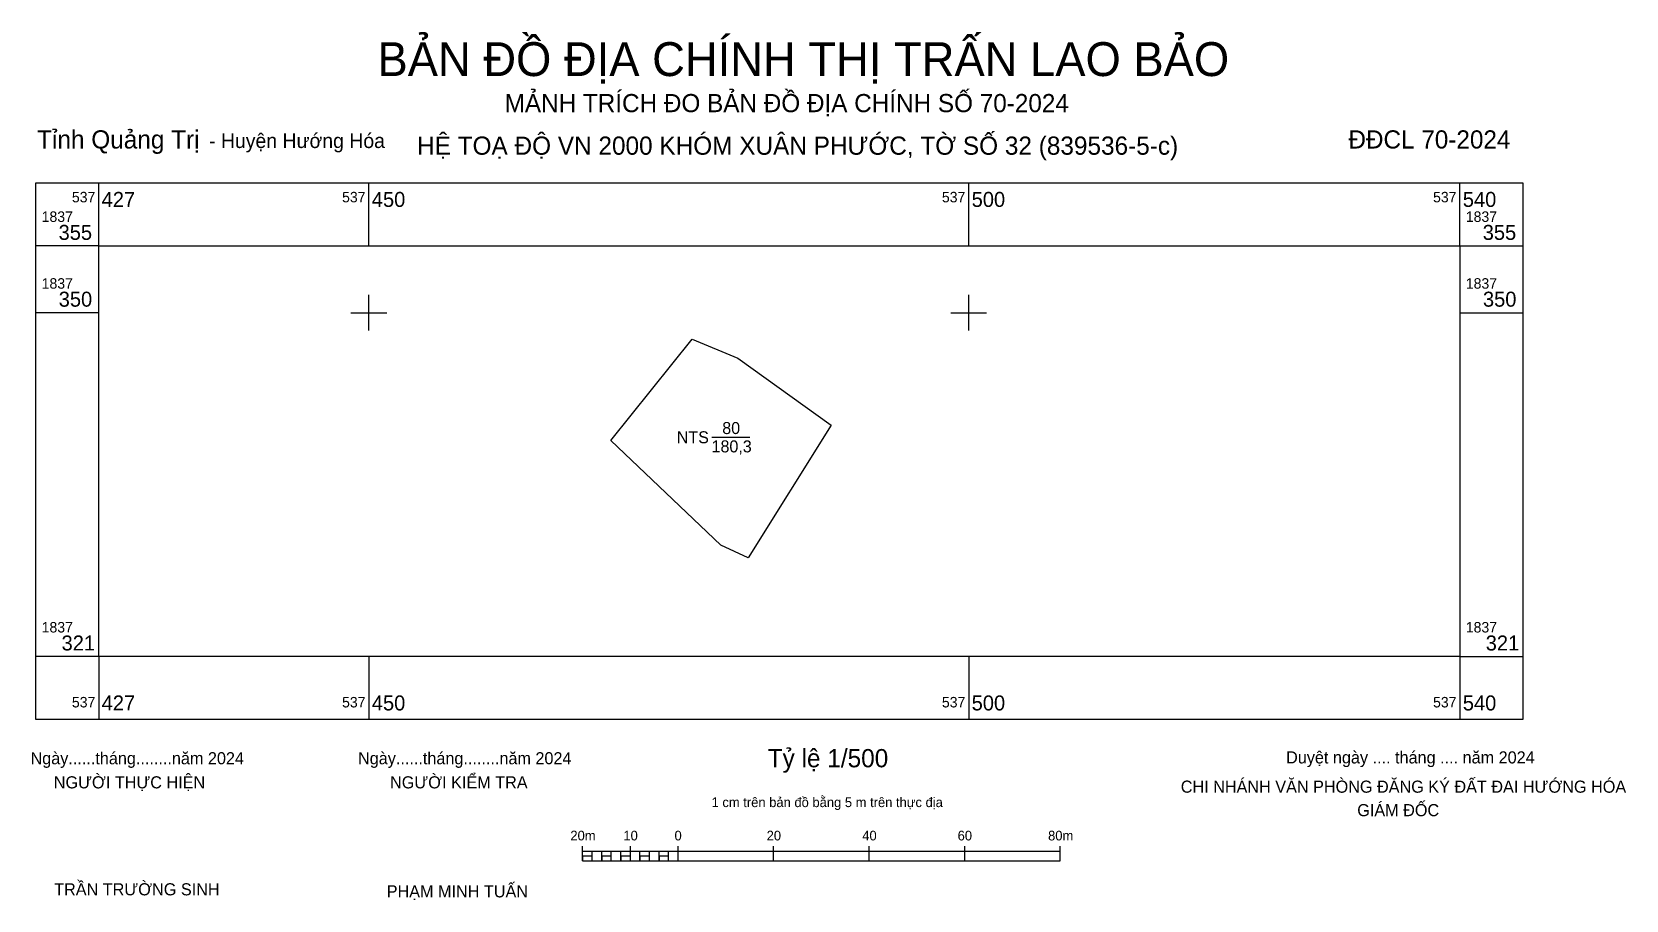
# Model space of a CAD drawing. Extents: x 537422 to 537555, y 1837301 to 1837373.
import ezdxf

# ---------------------------------------------------------------- set-up
doc = ezdxf.new("R2010")
doc.units = 0
for name, color, linetype in [('Level 10', 7, 'Continuous'), ('Level 13', 7, 'Continuous'), ('Level 2', 7, 'Continuous'), ('Level 63', 7, 'Continuous'), ('Level 9', 7, 'Continuous')]:
    doc.layers.add(name, color=color, linetype=linetype)

msp = doc.modelspace()

# ---------------------------------------------------------------- linework, layer by layer
at = {"layer": 'Level 10'}
for p, q in [((537470.16, 1837339.34), (537476.96, 1837347.8)), ((537476.96, 1837347.8), (537480.75, 1837346.22)), ((537480.75, 1837346.22), (537488.55, 1837340.62)), ((537488.55, 1837340.62), (537481.63, 1837329.55)), ((537479.34, 1837330.61), (537470.16, 1837339.34)), ((537481.63, 1837329.55), (537479.34, 1837330.61))]:
    msp.add_line(p, q, dxfattribs=at)
at = {"layer": 'Level 2'}
for p, q in [((537467.82, 1837304.29), (537467.82, 1837305.5)), ((537467.82, 1837305.09), (537507.63, 1837305.09)), ((537468.62, 1837304.29), (537468.62, 1837305.09)), ((537469.41, 1837304.29), (537469.41, 1837305.09)), ((537470.21, 1837304.29), (537470.21, 1837305.09)), ((537471.01, 1837304.29), (537471.01, 1837305.09)), ((537471.8, 1837304.29), (537471.8, 1837305.5)), ((537472.6, 1837304.29), (537472.6, 1837305.09)), ((537473.39, 1837304.29), (537473.39, 1837305.09)), ((537474.19, 1837304.29), (537474.19, 1837305.09)), ((537474.99, 1837304.29), (537474.99, 1837305.09)), ((537475.78, 1837304.29), (537475.78, 1837305.5)), ((537483.74, 1837304.29), (537483.74, 1837305.5)), ((537491.71, 1837304.29), (537491.71, 1837305.5)), ((537499.67, 1837304.29), (537499.67, 1837305.5)), ((537507.63, 1837304.29), (537507.63, 1837305.5)), ((537467.82, 1837304.29), (537507.63, 1837304.29))]:
    msp.add_line(p, q, dxfattribs=at)
for points in [[(537467.82, 1837304.29), (537468.62, 1837304.29), (537468.62, 1837304.69), (537467.82, 1837304.69)], [(537469.41, 1837304.29), (537470.21, 1837304.29), (537470.21, 1837304.69), (537469.41, 1837304.69)], [(537471.01, 1837304.29), (537471.8, 1837304.29), (537471.8, 1837304.69), (537471.01, 1837304.69)], [(537472.6, 1837304.29), (537473.39, 1837304.29), (537473.39, 1837304.69), (537472.6, 1837304.69)], [(537474.19, 1837304.29), (537474.99, 1837304.29), (537474.99, 1837304.69), (537474.19, 1837304.69)]]:
    msp.add_lwpolyline(points, close=True, dxfattribs=at)
at = {"layer": 'Level 63'}
for p, q in [((537427.48, 1837355.57), (537427.48, 1837360.82)), ((537450, 1837355.57), (537450, 1837360.82)), ((537500, 1837355.57), (537500, 1837360.82)), ((537540.94, 1837355.57), (537540.94, 1837360.82)), ((537427.48, 1837355.57), (537422.23, 1837355.57)), ((537540.94, 1837355.57), (537546.19, 1837355.57)), ((537450, 1837348.5), (537450, 1837351.5)), ((537500, 1837348.5), (537500, 1837351.5)), ((537427.48, 1837350), (537422.23, 1837350)), ((537448.5, 1837350), (537451.5, 1837350)), ((537498.5, 1837350), (537501.5, 1837350)), ((537540.94, 1837350), (537546.19, 1837350)), ((537427.48, 1837321.33), (537422.23, 1837321.33)), ((537427.48, 1837321.33), (537427.48, 1837316.08)), ((537450, 1837321.33), (537450, 1837316.08)), ((537500, 1837321.33), (537500, 1837316.08)), ((537540.94, 1837321.33), (537540.94, 1837316.08)), ((537540.94, 1837321.33), (537546.19, 1837321.33))]:
    msp.add_line(p, q, dxfattribs=at)
for points in [[(537422.23, 1837360.82), (537546.19, 1837360.82), (537546.19, 1837316.08), (537422.23, 1837316.08), (537422.23, 1837360.82)], [(537427.48, 1837355.57), (537540.94, 1837355.57), (537540.94, 1837321.33), (537427.48, 1837321.33), (537427.48, 1837355.57)]]:
    msp.add_lwpolyline(points, dxfattribs=at)
at = {"layer": 'Level 9'}
msp.add_line((537478.58, 1837339.61), (537481.77, 1837339.61), dxfattribs=at)

# ---------------------------------------------------------------- texts
at = {"layer": 'Level 13'}
for s, p in [('80', (537479.46, 1837339.88)), ('NTS', (537475.67, 1837339.11)), ('180,3', (537478.57, 1837338.35))]:
    msp.add_text(s, height=1, dxfattribs=at).set_placement(p)
at = {"layer": 'Level 2'}
for s, height, p in [('BẢN ĐỒ ĐỊA CHÍNH THỊ TRẤN LAO BẢO', 2.827, (537450.72, 1837369.73)), ('MẢNH TRÍCH ĐO BẢN ĐỒ ĐỊA CHÍNH SỐ 70-2024', 1.5143, (537461.32, 1837366.72)), ('Tỉnh Quảng Trị', 1.5185, (537422.35, 1837363.69)), ('- Huyện Hướng Hóa', 1.2116, (537436.68, 1837363.73)), ('HỆ TOẠ ĐỘ VN 2000 KHÓM XUÂN PHƯỚC, TỜ SỐ 32 (839536-5-c)', 1.5185, (537454.02, 1837363.17)), (' ĐĐCL 70-2024', 1.5143, (537531.09, 1837363.69)), ('Ngày......tháng........năm 2024', 1.0099, (537421.8, 1837312.34)), ('Ngày......tháng........năm 2024', 1.0099, (537449.1, 1837312.34)), ('Tỷ lệ 1/500', 1.5189, (537483.25, 1837312.09)), ('Duyệt ngày .... tháng .... năm 2024', 1.0099, (537526.46, 1837312.41)), ('NGƯỜI THỰC HIỆN', 1.0099, (537423.74, 1837310.33)), ('NGƯỜI KIỂM TRA', 1.0099, (537451.77, 1837310.33)), ('CHI NHÁNH VĂN PHÒNG ĐĂNG KÝ ĐẤT ĐAI HƯỚNG HÓA', 1.0099, (537517.68, 1837309.97)), ('1 cm trên bản đồ bằng 5 m trên thực địa', 0.8078, (537478.57, 1837308.77)), ('GIÁM ĐỐC', 1.01, (537532.39, 1837308.01)), ('20m', 0.808, (537466.8, 1837305.99)), ('10', 0.808, (537471.22, 1837305.99)), ('0', 0.808, (537475.48, 1837305.99)), ('20', 0.808, (537483.16, 1837305.99)), ('40', 0.808, (537491.13, 1837305.99)), ('60', 0.808, (537499.08, 1837305.99)), ('80m', 0.808, (537506.62, 1837305.99)), ('TRẦN TRƯỜNG SINH', 1.0099, (537423.77, 1837301.41)), ('PHẠM MINH TUẤN', 1.0099, (537451.49, 1837301.24))]:
    msp.add_text(s, height=height, dxfattribs=at).set_placement(p)
at = {"layer": 'Level 63'}
for s, height, p in [('537', 0.875, (537425.25, 1837359.2)), ('427', 1.25, (537427.73, 1837358.82)), ('537', 0.875, (537447.77, 1837359.2)), ('450', 1.25, (537450.25, 1837358.82)), ('537', 0.875, (537497.77, 1837359.2)), ('500', 1.25, (537500.25, 1837358.82)), ('537', 0.875, (537538.71, 1837359.2)), ('540', 1.25, (537541.19, 1837358.82)), ('1837', 0.875, (537422.73, 1837357.57)), ('1837', 0.875, (537541.44, 1837357.57)), ('355', 1.25, (537424.14, 1837356.07)), ('355', 1.25, (537542.85, 1837356.07)), ('1837', 0.875, (537422.73, 1837352)), ('1837', 0.875, (537541.44, 1837352)), ('350', 1.25, (537424.15, 1837350.5)), ('350', 1.25, (537542.87, 1837350.5)), ('1837', 0.875, (537422.73, 1837323.33)), ('1837', 0.875, (537541.44, 1837323.33)), ('321', 1.25, (537424.39, 1837321.83)), ('321', 1.25, (537543.1, 1837321.83)), ('537', 0.875, (537425.25, 1837317.08)), ('427', 1.25, (537427.73, 1837316.83)), ('537', 0.875, (537447.77, 1837317.08)), ('450', 1.25, (537450.25, 1837316.83)), ('537', 0.875, (537497.77, 1837317.08)), ('500', 1.25, (537500.25, 1837316.83)), ('537', 0.875, (537538.71, 1837317.08)), ('540', 1.25, (537541.19, 1837316.83))]:
    msp.add_text(s, height=height, dxfattribs=at).set_placement(p)

doc.saveas('drawing.dxf')
